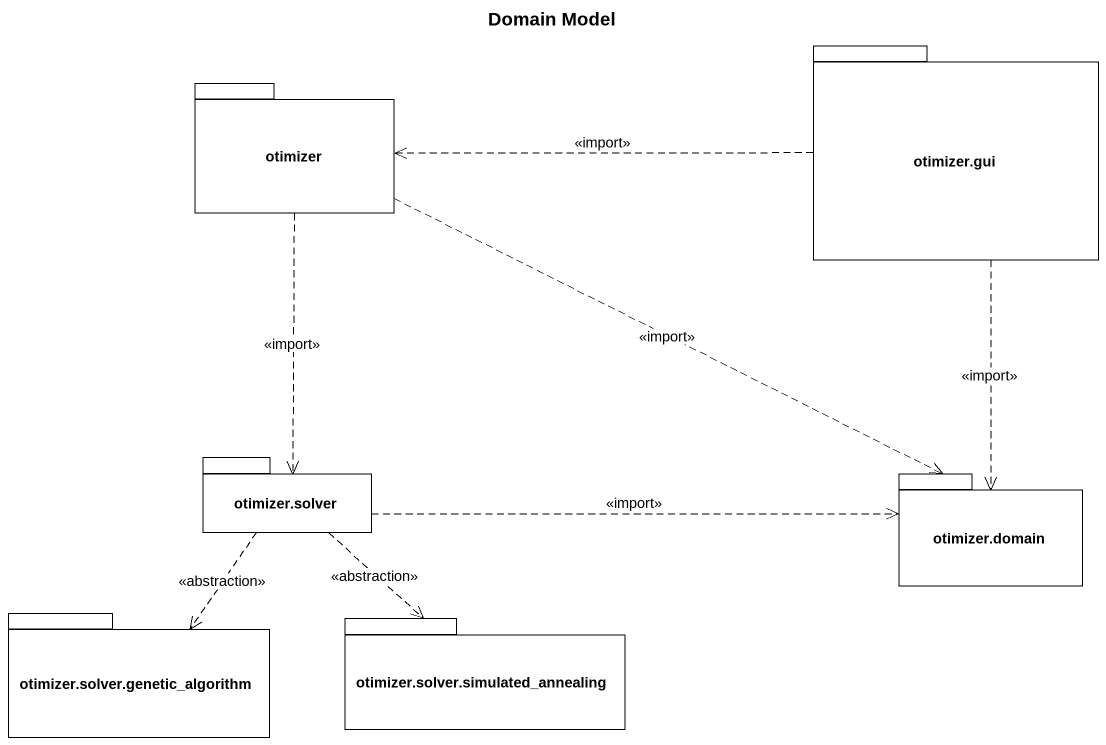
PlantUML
@startuml
title Domain Model
package "otimizer.gui" as otimizer_gui {
}
package otimizer {
}
package "otimizer.solver" as otimizer_solver {
}
package "otimizer.domain" as otimizer_domain {
}
package "otimizer.solver.genetic_algorithm" as otimizer_solver_genetic {
}
package "otimizer.solver.simulated_annealing" as otimizer_solver_simulated {
}
otimizer_gui .left.> otimizer : <<import>>
otimizer_gui ..> otimizer_domain : <<import>>
otimizer ..> otimizer_solver : <<import>>
otimizer .right.> otimizer_domain : <<import>>
otimizer_solver .right.> otimizer_domain : <<import>>
otimizer_solver ..> otimizer_solver_genetic : <<abstraction>>
otimizer_solver ..> otimizer_solver_simulated : <<abstraction>>
@enduml
